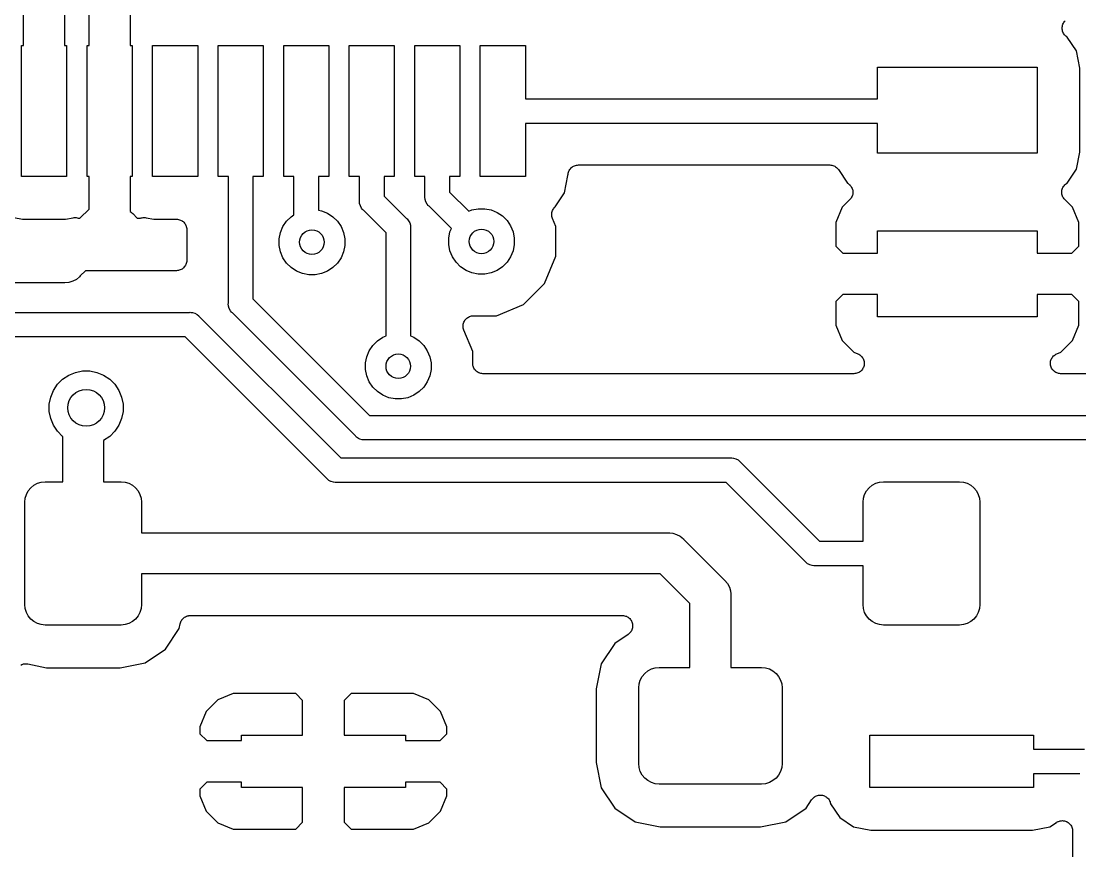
# Model space of a CAD drawing. Extents: x 103.3 to 173.2, y -93.7 to -52.1.
# Drawn here: x 134.59 to 147.51, y -82.37 to -72.24 of the extents above; entities that cross this region are included whole.
import ezdxf

# ---------------------------------------------------------------- set-up
doc = ezdxf.new("R2010")
doc.units = 0
doc.header["$MEASUREMENT"] = 0
doc.layers.add('BLACK', color=7, linetype='CONTINUOUS')

msp = doc.modelspace()

# ---------------------------------------------------------------- linework, layer by layer
at = {"layer": 'BLACK', "linetype": 'CONTINUOUS'}
for p, q in [((134.618, -72.538), (134.618, -71.1383)), ((135.118, -71.2296), (135.118, -72.538)), ((135.418, -72.538), (135.418, -72.0503)), ((135.918, -72.1416), (135.918, -72.538)), ((147.326, -72.2453), (147.333, -72.2361)), ((147.296, -72.3248), (147.297, -72.3129)), ((147.296, -72.3251), (147.296, -72.3248)), ((147.296, -72.3254), (147.296, -72.3251)), ((147.297, -72.3376), (147.296, -72.3254)), ((147.297, -72.3129), (147.299, -72.3008)), ((147.298, -72.3495), (147.297, -72.3376)), ((147.298, -72.3498), (147.298, -72.3495)), ((147.298, -72.3501), (147.298, -72.3498)), ((147.302, -72.3617), (147.298, -72.3501)), ((147.299, -72.3001), (147.302, -72.2887)), ((147.299, -72.3005), (147.299, -72.3001)), ((147.299, -72.3008), (147.299, -72.3005)), ((147.302, -72.2887), (147.306, -72.2771)), ((147.305, -72.3733), (147.302, -72.3617)), ((147.306, -72.2765), (147.312, -72.2658)), ((147.306, -72.2768), (147.306, -72.2765)), ((147.306, -72.2771), (147.306, -72.2768)), ((147.312, -72.2658), (147.318, -72.2553)), ((147.318, -72.2547), (147.326, -72.2453)), ((147.318, -72.255), (147.318, -72.2547)), ((147.318, -72.2553), (147.318, -72.255)), ((147.305, -72.3736), (147.305, -72.3733)), ((147.305, -72.3739), (147.305, -72.3736)), ((147.311, -72.3846), (147.305, -72.3739)), ((147.317, -72.3953), (147.311, -72.3846)), ((147.317, -72.3955), (147.317, -72.3953)), ((147.317, -72.3958), (147.317, -72.3955)), ((147.325, -72.4052), (147.317, -72.3958)), ((147.332, -72.4146), (147.325, -72.4052)), ((147.332, -72.4148), (147.332, -72.4146)), ((147.333, -72.4151), (147.332, -72.4148)), ((147.342, -72.4228), (147.333, -72.4151)), ((147.351, -72.4306), (147.342, -72.4228)), ((147.352, -72.431), (147.351, -72.4306)), ((147.353, -72.4316), (147.352, -72.431)), ((147.352, -72.431), (147.352, -72.431)), ((147.352, -72.431), (147.352, -72.431)), ((147.357, -72.4348), (147.353, -72.4316)), ((147.47, -72.6028), (147.357, -72.4348)), ((134.593, -74.138), (134.593, -72.538)), ((134.593, -72.538), (134.618, -72.538)), ((135.118, -72.538), (135.143, -72.538)), ((135.143, -72.538), (135.143, -74.138)), ((135.393, -74.138), (135.393, -72.538)), ((135.393, -72.538), (135.418, -72.538)), ((135.918, -72.538), (135.943, -72.538)), ((135.943, -72.538), (135.943, -74.138)), ((136.193, -74.138), (136.193, -72.538)), ((136.193, -72.538), (136.743, -72.538)), ((136.743, -72.538), (136.743, -74.138)), ((136.993, -74.138), (136.993, -72.538)), ((136.993, -72.538), (137.543, -72.538)), ((137.543, -72.538), (137.543, -74.138)), ((137.793, -74.138), (137.793, -72.538)), ((137.793, -72.538), (138.343, -72.538)), ((138.343, -72.538), (138.343, -74.138)), ((138.593, -74.138), (138.593, -72.538)), ((138.593, -72.538), (139.143, -72.538)), ((139.143, -72.538), (139.143, -74.138)), ((139.393, -74.138), (139.393, -72.538)), ((139.393, -72.538), (139.943, -72.538)), ((139.943, -72.538), (139.943, -74.138)), ((140.193, -74.138), (140.193, -72.538)), ((140.193, -72.538), (140.743, -72.538)), ((140.743, -72.538), (140.743, -73.188)), ((147.511, -72.8135), (147.47, -72.6028)), ((145.041, -73.188), (145.041, -72.801)), ((145.041, -72.801), (146.991, -72.801)), ((146.991, -72.801), (146.991, -73.851)), ((147.511, -73.8385), (147.511, -72.8135)), ((140.743, -73.188), (145.041, -73.188)), ((145.041, -73.488), (140.743, -73.488)), ((140.743, -73.488), (140.743, -74.138)), ((145.041, -73.851), (145.041, -73.488)), ((146.991, -73.851), (145.041, -73.851)), ((147.47, -74.0492), (147.511, -73.8385)), ((141.286, -74.0512), (141.293, -74.0421)), ((141.293, -74.0421), (141.301, -74.0329)), ((141.301, -74.0326), (141.302, -74.0323)), ((141.301, -74.0329), (141.301, -74.0326)), ((141.302, -74.0323), (141.311, -74.0248)), ((141.311, -74.0248), (141.32, -74.0172)), ((141.32, -74.0172), (141.321, -74.017)), ((141.321, -74.0167), (141.331, -74.0112)), ((141.321, -74.017), (141.321, -74.0167)), ((141.331, -74.0112), (141.342, -74.0056)), ((141.342, -74.0055), (141.343, -74.0052)), ((141.342, -74.0056), (141.342, -74.0055)), ((141.343, -74.0052), (141.354, -74.0019)), ((141.354, -74.0019), (141.366, -73.9984)), ((141.366, -73.9984), (141.367, -73.9982)), ((141.366, -73.9984), (141.366, -73.9984)), ((141.367, -73.9982), (141.379, -73.9972)), ((141.379, -73.9972), (141.39, -73.996)), ((141.39, -73.996), (144.459, -73.996)), ((144.459, -73.996), (144.46, -73.996)), ((144.46, -73.996), (144.46, -73.996)), ((144.46, -73.996), (144.46, -73.996)), ((144.46, -73.996), (144.461, -73.996)), ((144.461, -73.996), (144.473, -73.9973)), ((144.473, -73.9973), (144.484, -73.9985)), ((144.484, -73.9985), (144.485, -73.9987)), ((144.485, -73.9987), (144.485, -73.9988)), ((144.485, -73.9988), (144.497, -74.0023)), ((144.497, -74.0023), (144.508, -74.0058)), ((144.508, -74.0058), (144.508, -74.0061)), ((144.508, -74.0061), (144.509, -74.0063)), ((144.509, -74.0063), (144.519, -74.0119)), ((144.519, -74.0119), (144.53, -74.0175)), ((144.53, -74.0175), (144.53, -74.0179)), ((144.53, -74.0179), (144.531, -74.0182)), ((144.531, -74.0182), (144.54, -74.0258)), ((144.54, -74.0258), (144.549, -74.0333)), ((144.549, -74.0333), (144.549, -74.0337)), ((144.549, -74.0337), (144.55, -74.0341)), ((144.55, -74.0341), (144.557, -74.0433)), ((144.557, -74.0433), (144.565, -74.0524)), ((135.143, -74.138), (134.593, -74.138)), ((135.418, -74.138), (135.393, -74.138)), ((135.418, -74.5344), (135.418, -74.138)), ((135.943, -74.138), (135.918, -74.138)), ((135.918, -74.138), (135.918, -74.5652)), ((136.743, -74.138), (136.193, -74.138)), ((137.118, -74.138), (136.993, -74.138)), ((137.118, -75.6846), (137.118, -74.138)), ((137.543, -74.138), (137.418, -74.138)), ((137.418, -74.138), (137.418, -75.6299)), ((137.918, -74.138), (137.793, -74.138)), ((137.918, -74.605), (137.918, -74.138)), ((138.343, -74.138), (138.218, -74.138)), ((138.218, -74.138), (138.218, -74.547)), ((138.718, -74.138), (138.593, -74.138)), ((138.718, -74.4306), (138.718, -74.138)), ((139.143, -74.138), (139.018, -74.138)), ((139.018, -74.138), (139.018, -74.3759)), ((139.518, -74.138), (139.393, -74.138)), ((139.518, -74.3826), (139.518, -74.138)), ((139.943, -74.138), (139.818, -74.138)), ((139.818, -74.138), (139.818, -74.3279)), ((140.743, -74.138), (140.193, -74.138)), ((141.222, -74.3362), (141.263, -74.1255)), ((141.263, -74.1212), (141.265, -74.1093)), ((141.263, -74.1221), (141.263, -74.1212)), ((141.263, -74.123), (141.263, -74.1221)), ((141.263, -74.1221), (141.263, -74.1221)), ((141.263, -74.1221), (141.263, -74.1221)), ((141.263, -74.1255), (141.263, -74.123)), ((141.265, -74.1093), (141.266, -74.0975)), ((141.266, -74.0966), (141.27, -74.0852)), ((141.266, -74.097), (141.266, -74.0966)), ((141.266, -74.0975), (141.266, -74.097)), ((141.27, -74.0852), (141.273, -74.0738)), ((141.273, -74.0738), (141.274, -74.0734)), ((141.274, -74.073), (141.279, -74.0625)), ((141.274, -74.0734), (141.274, -74.073)), ((141.279, -74.0625), (141.285, -74.052)), ((141.285, -74.0516), (141.286, -74.0512)), ((141.285, -74.052), (141.285, -74.0516)), ((144.565, -74.0524), (144.675, -74.2172)), ((147.357, -74.2172), (147.47, -74.0492)), ((144.675, -74.2172), (144.685, -74.224)), ((144.685, -74.224), (144.686, -74.2246)), ((144.686, -74.2246), (144.686, -74.2246)), ((144.686, -74.2246), (144.686, -74.2246)), ((144.686, -74.2246), (144.686, -74.225)), ((144.686, -74.225), (144.696, -74.2328)), ((144.696, -74.2328), (144.705, -74.2405)), ((144.705, -74.2405), (144.705, -74.2408)), ((144.705, -74.2408), (144.705, -74.241)), ((144.705, -74.241), (144.713, -74.2503)), ((144.713, -74.2503), (144.72, -74.2597)), ((144.72, -74.2597), (144.721, -74.2601)), ((144.721, -74.2601), (144.721, -74.2604)), ((144.721, -74.2604), (144.726, -74.271)), ((144.726, -74.271), (144.732, -74.2816)), ((144.732, -74.2816), (144.732, -74.282)), ((144.732, -74.282), (144.732, -74.2824)), ((144.732, -74.2824), (144.736, -74.2938)), ((144.736, -74.2938), (144.739, -74.3054)), ((144.739, -74.3054), (144.739, -74.3058)), ((144.739, -74.3058), (144.739, -74.3062)), ((144.739, -74.3062), (144.74, -74.318)), ((147.292, -74.3164), (147.293, -74.3044)), ((147.293, -74.3037), (147.297, -74.2923)), ((147.293, -74.304), (147.293, -74.3037)), ((147.293, -74.3044), (147.293, -74.304)), ((147.297, -74.2923), (147.3, -74.2807)), ((147.3, -74.2807), (147.301, -74.2804)), ((147.301, -74.28), (147.306, -74.2695)), ((147.301, -74.2804), (147.301, -74.28)), ((147.306, -74.2695), (147.312, -74.2589)), ((147.312, -74.2586), (147.313, -74.2582)), ((147.312, -74.2589), (147.312, -74.2586)), ((147.313, -74.2582), (147.32, -74.249)), ((147.32, -74.249), (147.328, -74.2397)), ((147.328, -74.2392), (147.338, -74.2316)), ((147.328, -74.2395), (147.328, -74.2392)), ((147.328, -74.2397), (147.328, -74.2395)), ((147.338, -74.2316), (147.347, -74.224)), ((147.347, -74.224), (147.357, -74.2172)), ((138.717, -74.438), (138.718, -74.4306)), ((139.018, -74.3759), (139.293, -74.6507)), ((139.517, -74.39), (139.518, -74.3826)), ((139.52, -74.4194), (139.517, -74.39)), ((139.529, -74.4477), (139.52, -74.4194)), ((139.818, -74.3279), (140.052, -74.5617)), ((141.107, -74.5082), (141.222, -74.3362)), ((144.704, -74.4194), (144.61, -74.5132)), ((144.712, -74.4102), (144.704, -74.4194)), ((144.719, -74.4009), (144.712, -74.4102)), ((144.72, -74.4006), (144.719, -74.4009)), ((144.726, -74.3896), (144.72, -74.4003)), ((144.72, -74.4003), (144.72, -74.4006)), ((144.731, -74.3791), (144.726, -74.3896)), ((144.732, -74.3784), (144.731, -74.3788)), ((144.731, -74.3788), (144.731, -74.3791)), ((144.735, -74.3667), (144.732, -74.3784)), ((144.739, -74.3555), (144.735, -74.3667)), ((144.74, -74.3426), (144.739, -74.3547)), ((144.739, -74.3547), (144.739, -74.3551)), ((144.739, -74.3551), (144.739, -74.3555)), ((144.74, -74.318), (144.741, -74.3301)), ((144.741, -74.3308), (144.74, -74.3426)), ((144.741, -74.3301), (144.741, -74.3305)), ((144.741, -74.3305), (144.741, -74.3308)), ((147.291, -74.3283), (147.292, -74.3164)), ((147.291, -74.3287), (147.291, -74.3283)), ((147.291, -74.3291), (147.291, -74.3287)), ((147.292, -74.3411), (147.291, -74.3291)), ((147.293, -74.353), (147.292, -74.3411)), ((147.293, -74.3534), (147.293, -74.353)), ((147.293, -74.3538), (147.293, -74.3534)), ((147.296, -74.3653), (147.293, -74.3538)), ((147.3, -74.3768), (147.296, -74.3653)), ((147.3, -74.3771), (147.3, -74.3768)), ((147.3, -74.3775), (147.3, -74.3771)), ((147.306, -74.3882), (147.3, -74.3775)), ((147.311, -74.3988), (147.306, -74.3882)), ((147.311, -74.3991), (147.311, -74.3988)), ((147.312, -74.3994), (147.311, -74.3991)), ((147.319, -74.4087), (147.312, -74.3994)), ((147.327, -74.4182), (147.319, -74.4087)), ((147.327, -74.4187), (147.327, -74.4182)), ((147.328, -74.4194), (147.327, -74.4187)), ((147.327, -74.4187), (147.327, -74.4187)), ((147.327, -74.4187), (147.327, -74.4187)), ((147.422, -74.5132), (147.328, -74.4194)), ((135.306, -74.646), (135.418, -74.5344)), ((135.918, -74.5652), (135.93, -74.5735)), ((138.218, -74.547), (138.255, -74.5543)), ((138.255, -74.5543), (138.328, -74.5845)), ((138.72, -74.4674), (138.717, -74.438)), ((138.729, -74.4957), (138.72, -74.4674)), ((138.743, -74.5217), (138.729, -74.4957)), ((138.757, -74.5389), (138.743, -74.5217)), ((138.761, -74.5446), (138.757, -74.5389)), ((138.757, -74.5389), (138.757, -74.5389)), ((138.767, -74.5493), (138.761, -74.5446)), ((139.042, -74.8241), (138.767, -74.5493)), ((139.543, -74.4737), (139.529, -74.4477)), ((139.557, -74.4909), (139.543, -74.4737)), ((139.561, -74.4966), (139.557, -74.4909)), ((139.557, -74.4909), (139.557, -74.4909)), ((139.567, -74.5013), (139.561, -74.4966)), ((139.84, -74.7739), (139.567, -74.5013)), ((140.052, -74.5617), (140.091, -74.5454)), ((140.091, -74.5454), (140.169, -74.53)), ((140.169, -74.53), (140.247, -74.53)), ((140.247, -74.53), (140.325, -74.5454)), ((140.325, -74.5454), (140.397, -74.5755)), ((141.068, -74.5754), (141.072, -74.5641)), ((141.072, -74.5641), (141.075, -74.5526)), ((141.075, -74.5517), (141.081, -74.5413)), ((141.075, -74.5522), (141.075, -74.5517)), ((141.075, -74.5526), (141.075, -74.5522)), ((141.081, -74.5413), (141.087, -74.5308)), ((141.087, -74.53), (141.095, -74.5209)), ((141.087, -74.5304), (141.087, -74.53)), ((141.087, -74.5308), (141.087, -74.5304)), ((141.095, -74.5209), (141.102, -74.5117)), ((141.102, -74.5117), (141.103, -74.5113)), ((141.103, -74.511), (141.107, -74.5082)), ((141.103, -74.5113), (141.103, -74.511)), ((144.61, -74.5132), (144.533, -74.7)), ((147.499, -74.7), (147.422, -74.5132)), ((134.395, -74.6165), (134.606, -74.6584)), ((134.606, -74.6584), (135.13, -74.6584)), ((135.13, -74.6584), (135.222, -74.6402)), ((135.222, -74.6402), (135.224, -74.6399)), ((135.222, -74.6402), (135.222, -74.6402)), ((135.222, -74.6402), (135.222, -74.6402)), ((135.222, -74.6402), (135.222, -74.6402)), ((135.224, -74.6399), (135.235, -74.6389)), ((135.235, -74.6389), (135.247, -74.6378)), ((135.247, -74.6378), (135.248, -74.6379)), ((135.248, -74.6379), (135.249, -74.6378)), ((135.249, -74.6378), (135.26, -74.6391)), ((135.26, -74.6391), (135.272, -74.6402)), ((135.272, -74.6402), (135.272, -74.6405)), ((135.272, -74.6405), (135.273, -74.6405)), ((135.273, -74.6405), (135.284, -74.644)), ((135.284, -74.644), (135.291, -74.646)), ((135.291, -74.646), (135.306, -74.646)), ((135.93, -74.5735), (135.931, -74.5736)), ((135.931, -74.5736), (135.931, -74.5736)), ((135.931, -74.5736), (135.931, -74.5736)), ((135.931, -74.5736), (135.932, -74.5745)), ((135.932, -74.5745), (135.941, -74.582)), ((135.941, -74.582), (135.95, -74.5893)), ((135.95, -74.5893), (136.006, -74.646)), ((136.006, -74.646), (136.045, -74.646)), ((136.045, -74.646), (136.053, -74.6435)), ((136.053, -74.6435), (136.065, -74.6402)), ((136.065, -74.6401), (136.066, -74.6399)), ((136.065, -74.6402), (136.065, -74.6401)), ((136.066, -74.6399), (136.078, -74.6389)), ((136.078, -74.6389), (136.089, -74.6378)), ((136.089, -74.6378), (136.09, -74.6379)), ((136.09, -74.6379), (136.091, -74.6378)), ((136.091, -74.6378), (136.102, -74.6391)), ((136.102, -74.6391), (136.114, -74.6402)), ((136.114, -74.6402), (136.206, -74.6584)), ((136.206, -74.6584), (136.483, -74.6584)), ((136.483, -74.6584), (136.484, -74.6584)), ((136.484, -74.6584), (136.484, -74.6584)), ((136.484, -74.6584), (136.484, -74.6584)), ((136.484, -74.6584), (136.485, -74.6585)), ((136.485, -74.6585), (136.497, -74.6598)), ((136.497, -74.6598), (136.509, -74.661)), ((136.509, -74.661), (136.509, -74.6612)), ((136.509, -74.6612), (136.509, -74.6612)), ((136.509, -74.6612), (136.521, -74.6648)), ((136.521, -74.6648), (136.532, -74.6684)), ((136.532, -74.6684), (136.533, -74.6686)), ((136.533, -74.6686), (136.533, -74.6687)), ((136.533, -74.6687), (136.543, -74.6744)), ((136.543, -74.6744), (136.554, -74.6802)), ((136.554, -74.6802), (136.554, -74.6804)), ((136.554, -74.6804), (136.555, -74.6807)), ((136.555, -74.6807), (136.564, -74.6883)), ((136.564, -74.6883), (136.573, -74.696)), ((137.784, -74.7495), (137.828, -74.684)), ((137.828, -74.684), (137.883, -74.6283)), ((137.883, -74.6283), (137.918, -74.605)), ((138.328, -74.5845), (138.393, -74.6283)), ((138.393, -74.6283), (138.449, -74.684)), ((138.449, -74.684), (138.493, -74.7495)), ((139.293, -74.6507), (139.299, -74.6554)), ((139.299, -74.6554), (139.308, -74.6665)), ((139.308, -74.6665), (139.317, -74.6783)), ((139.317, -74.6783), (139.323, -74.6897)), ((139.323, -74.6897), (139.331, -74.7043)), ((140.397, -74.5755), (140.463, -74.6193)), ((140.463, -74.6193), (140.519, -74.675)), ((140.519, -74.675), (140.562, -74.7405)), ((141.065, -74.6), (141.067, -74.5882)), ((141.065, -74.6005), (141.065, -74.6)), ((141.065, -74.601), (141.065, -74.6005)), ((141.066, -74.6128), (141.065, -74.601)), ((141.067, -74.6247), (141.066, -74.6128)), ((141.067, -74.5882), (141.068, -74.5763)), ((141.067, -74.6252), (141.067, -74.6247)), ((141.068, -74.6257), (141.067, -74.6252)), ((141.068, -74.5759), (141.068, -74.5754)), ((141.068, -74.5763), (141.068, -74.5759)), ((141.071, -74.637), (141.068, -74.6257)), ((141.074, -74.6485), (141.071, -74.637)), ((141.075, -74.6494), (141.074, -74.6485)), ((141.075, -74.6495), (141.075, -74.6494)), ((141.075, -74.6494), (141.075, -74.6494)), ((141.075, -74.6501), (141.075, -74.6495)), ((141.116, -74.7494), (141.075, -74.6501)), ((136.573, -74.696), (136.573, -74.6963)), ((136.573, -74.6963), (136.574, -74.6966)), ((136.574, -74.6966), (136.581, -74.7059)), ((136.581, -74.7059), (136.589, -74.7152)), ((136.589, -74.7152), (136.589, -74.7156)), ((136.589, -74.7156), (136.589, -74.7159)), ((136.589, -74.7159), (136.595, -74.7264)), ((136.595, -74.7264), (136.6, -74.737)), ((136.6, -74.737), (136.601, -74.7375)), ((136.601, -74.7375), (136.601, -74.7379)), ((136.601, -74.7379), (136.604, -74.7493)), ((136.604, -74.7493), (136.608, -74.7608)), ((136.608, -74.7608), (136.608, -74.7612)), ((136.608, -74.7612), (136.608, -74.7616)), ((136.608, -74.7616), (136.609, -74.7735)), ((136.609, -74.7735), (136.61, -74.7854)), ((136.61, -74.7854), (136.61, -75.161)), ((137.738, -74.8996), (137.754, -74.8223)), ((137.754, -74.8223), (137.784, -74.7495)), ((138.493, -74.7495), (138.523, -74.8223)), ((138.523, -74.8223), (138.538, -74.8996)), ((139.042, -75.1766), (139.042, -74.8241)), ((139.331, -74.7043), (139.34, -74.7326)), ((139.34, -74.7326), (139.342, -74.7528)), ((139.342, -74.7528), (139.343, -74.762)), ((139.343, -74.762), (139.342, -74.7694)), ((139.342, -74.7694), (139.342, -76.0832)), ((139.808, -74.8906), (139.823, -74.8133)), ((139.823, -74.8133), (139.84, -74.7739)), ((140.562, -74.7405), (140.593, -74.8133)), ((140.593, -74.8133), (140.608, -74.8906)), ((141.116, -75.1106), (141.116, -74.7494)), ((144.533, -74.7), (144.533, -74.9876)), ((145.041, -75.072), (145.041, -74.801)), ((145.041, -74.801), (146.991, -74.801)), ((146.991, -74.801), (146.991, -75.072)), ((147.499, -74.9876), (147.499, -74.7)), ((137.738, -74.9784), (137.738, -74.8996)), ((138.538, -74.8996), (138.538, -74.9784)), ((139.808, -74.9694), (139.808, -74.8906)), ((140.608, -74.8906), (140.608, -74.9694)), ((137.754, -75.0556), (137.738, -74.9784)), ((137.784, -75.1284), (137.754, -75.0556)), ((138.523, -75.0556), (138.493, -75.1284)), ((138.538, -74.9784), (138.523, -75.0556)), ((139.823, -75.0467), (139.808, -74.9694)), ((139.854, -75.1195), (139.823, -75.0467)), ((140.593, -75.0467), (140.562, -75.1195)), ((140.608, -74.9694), (140.593, -75.0467)), ((144.533, -74.9876), (144.617, -75.072)), ((144.617, -75.072), (145.041, -75.072)), ((146.991, -75.072), (147.415, -75.072)), ((147.415, -75.072), (147.499, -74.9876)), ((136.6, -75.211), (136.594, -75.2215)), ((136.604, -75.1988), (136.6, -75.2102)), ((136.6, -75.2102), (136.6, -75.2106)), ((136.6, -75.2106), (136.6, -75.211)), ((136.607, -75.1874), (136.604, -75.1988)), ((136.609, -75.1747), (136.607, -75.1865)), ((136.607, -75.1865), (136.607, -75.187)), ((136.607, -75.187), (136.607, -75.1874)), ((136.61, -75.1628), (136.609, -75.1747)), ((136.61, -75.161), (136.61, -75.1619)), ((136.61, -75.1619), (136.61, -75.1619)), ((136.61, -75.1619), (136.61, -75.1619)), ((136.61, -75.1619), (136.61, -75.1628)), ((137.828, -75.1939), (137.784, -75.1284)), ((137.883, -75.2497), (137.828, -75.1939)), ((138.449, -75.1939), (138.393, -75.2497)), ((138.493, -75.1284), (138.449, -75.1939)), ((139.042, -76.0832), (139.042, -75.1766)), ((139.042, -75.1766), (139.042, -75.1766)), ((139.897, -75.185), (139.854, -75.1195)), ((139.953, -75.2407), (139.897, -75.185)), ((140.519, -75.185), (140.463, -75.2407)), ((140.562, -75.1195), (140.519, -75.185)), ((140.978, -75.4443), (141.116, -75.1106)), ((135.372, -75.288), (135.307, -75.3521)), ((136.483, -75.288), (135.372, -75.288)), ((136.495, -75.2868), (136.483, -75.288)), ((136.507, -75.2857), (136.495, -75.2868)), ((136.508, -75.2856), (136.507, -75.2856)), ((136.507, -75.2856), (136.507, -75.2857)), ((136.519, -75.2821), (136.508, -75.2856)), ((136.531, -75.2788), (136.519, -75.2821)), ((136.542, -75.2728), (136.531, -75.2784)), ((136.531, -75.2784), (136.531, -75.2785)), ((136.531, -75.2785), (136.531, -75.2788)), ((136.553, -75.2673), (136.542, -75.2728)), ((136.563, -75.2592), (136.553, -75.2668)), ((136.553, -75.2668), (136.553, -75.267)), ((136.553, -75.267), (136.553, -75.2673)), ((136.572, -75.2517), (136.563, -75.2592)), ((136.58, -75.2419), (136.572, -75.2511)), ((136.572, -75.2511), (136.572, -75.2514)), ((136.572, -75.2514), (136.572, -75.2517)), ((136.588, -75.2328), (136.58, -75.2419)), ((136.594, -75.2215), (136.588, -75.232)), ((136.588, -75.232), (136.588, -75.2324)), ((136.588, -75.2324), (136.588, -75.2328)), ((137.949, -75.2934), (137.883, -75.2497)), ((138.022, -75.3236), (137.949, -75.2934)), ((138.099, -75.339), (138.022, -75.3236)), ((138.178, -75.339), (138.099, -75.339)), ((138.255, -75.3236), (138.178, -75.339)), ((138.328, -75.2934), (138.255, -75.3236)), ((138.393, -75.2497), (138.328, -75.2934)), ((140.019, -75.2845), (139.953, -75.2407)), ((140.091, -75.3146), (140.019, -75.2845)), ((140.169, -75.33), (140.091, -75.3146)), ((140.247, -75.33), (140.169, -75.33)), ((140.325, -75.3146), (140.247, -75.33)), ((140.397, -75.2845), (140.325, -75.3146)), ((140.463, -75.2407), (140.397, -75.2845)), ((135.11, -75.434), (133.87, -75.434)), ((135.122, -75.4352), (135.11, -75.434)), ((135.171, -75.4304), (135.122, -75.4352)), ((135.181, -75.4275), (135.171, -75.4304)), ((135.218, -75.4161), (135.181, -75.4275)), ((135.262, -75.3929), (135.218, -75.4161)), ((135.3, -75.3616), (135.262, -75.3929)), ((135.307, -75.3521), (135.3, -75.3616)), ((140.722, -75.6998), (140.978, -75.4443)), ((144.617, -75.58), (144.533, -75.6644)), ((145.041, -75.58), (144.617, -75.58)), ((145.041, -75.851), (145.041, -75.58)), ((147.415, -75.58), (146.991, -75.58)), ((146.991, -75.58), (146.991, -75.851)), ((147.499, -75.6644), (147.415, -75.58)), ((137.117, -75.692), (137.118, -75.6846)), ((137.12, -75.7214), (137.117, -75.692)), ((137.129, -75.7497), (137.12, -75.7214)), ((137.418, -75.6299), (138.842, -77.054)), ((140.389, -75.838), (140.722, -75.6998)), ((144.533, -75.6644), (144.533, -75.952)), ((147.499, -75.952), (147.499, -75.6644)), ((132.65, -75.796), (136.645, -75.796)), ((136.645, -75.796), (136.652, -75.7953)), ((136.652, -75.7953), (136.659, -75.796)), ((136.659, -75.796), (136.659, -75.796)), ((136.659, -75.796), (136.681, -75.7982)), ((136.681, -75.7982), (136.71, -75.8067)), ((136.71, -75.8067), (136.736, -75.8207)), ((136.736, -75.8207), (136.759, -75.8394)), ((136.759, -75.8394), (136.763, -75.8451)), ((136.763, -75.8451), (138.492, -77.574)), ((137.143, -75.7757), (137.129, -75.7497)), ((137.157, -75.7929), (137.143, -75.7757)), ((137.161, -75.7986), (137.157, -75.7929)), ((137.157, -75.7929), (137.157, -75.7929)), ((137.167, -75.8033), (137.161, -75.7986)), ((138.669, -77.3049), (137.167, -75.8033)), ((140.04, -75.8589), (140.051, -75.8533)), ((140.051, -75.8533), (140.061, -75.8476)), ((140.061, -75.8476), (140.062, -75.8475)), ((140.062, -75.8473), (140.074, -75.8439)), ((140.062, -75.8475), (140.062, -75.8473)), ((140.074, -75.8439), (140.085, -75.8404)), ((140.085, -75.8404), (140.086, -75.8403)), ((140.085, -75.8404), (140.085, -75.8404)), ((140.086, -75.8403), (140.098, -75.8392)), ((140.098, -75.8392), (140.11, -75.838)), ((140.11, -75.838), (140.389, -75.838)), ((146.991, -75.851), (145.041, -75.851)), ((139.983, -75.9634), (139.984, -75.9516)), ((139.983, -75.9638), (139.983, -75.9634)), ((139.983, -75.9641), (139.983, -75.9638)), ((139.984, -75.9761), (139.983, -75.9641)), ((139.984, -75.9516), (139.985, -75.9395)), ((139.985, -75.9881), (139.984, -75.9761)), ((139.985, -75.9388), (139.989, -75.9274)), ((139.985, -75.9391), (139.985, -75.9388)), ((139.985, -75.9395), (139.985, -75.9391)), ((139.989, -75.9274), (139.993, -75.9158)), ((139.993, -75.9152), (139.999, -75.9046)), ((139.993, -75.9155), (139.993, -75.9152)), ((139.993, -75.9158), (139.993, -75.9155)), ((139.999, -75.9046), (140.004, -75.894)), ((140.004, -75.894), (140.005, -75.8937)), ((140.005, -75.8934), (140.013, -75.8841)), ((140.005, -75.8937), (140.005, -75.8934)), ((140.013, -75.8841), (140.02, -75.8749)), ((140.02, -75.8747), (140.021, -75.8744)), ((140.02, -75.8749), (140.02, -75.8747)), ((140.021, -75.8744), (140.03, -75.8669)), ((140.03, -75.8669), (140.039, -75.8592)), ((140.039, -75.8592), (140.04, -75.8591)), ((140.04, -75.8591), (140.04, -75.8589)), ((144.533, -75.952), (144.61, -76.1388)), ((147.422, -76.1388), (147.499, -75.952)), ((136.59, -76.096), (132.595, -76.096)), ((138.319, -77.8249), (136.59, -76.096)), ((138.937, -76.1433), (139.003, -76.0995)), ((139.003, -76.0995), (139.042, -76.0832)), ((139.342, -76.0832), (139.381, -76.0995)), ((139.381, -76.0995), (139.447, -76.1433)), ((139.985, -75.9885), (139.985, -75.9881)), ((139.985, -75.9888), (139.985, -75.9885)), ((139.988, -76.0002), (139.985, -75.9888)), ((139.992, -76.012), (139.988, -76.0002)), ((139.992, -76.0126), (139.992, -76.012)), ((139.992, -76.0136), (139.992, -76.0126)), ((139.992, -76.0126), (139.992, -76.0126)), ((139.992, -76.0126), (139.992, -76.0126)), ((140.1, -76.2734), (139.992, -76.0136)), ((138.838, -76.2645), (138.881, -76.199)), ((138.881, -76.199), (138.937, -76.1433)), ((139.447, -76.1433), (139.503, -76.199)), ((139.503, -76.199), (139.546, -76.2645)), ((144.61, -76.1388), (144.753, -76.2817)), ((147.279, -76.2817), (147.422, -76.1388)), ((138.792, -76.4146), (138.807, -76.3373)), ((138.807, -76.3373), (138.838, -76.2645)), ((139.546, -76.2645), (139.577, -76.3373)), ((139.577, -76.3373), (139.592, -76.4146)), ((140.1, -76.419), (140.1, -76.2734)), ((144.753, -76.2817), (144.802, -76.3017)), ((144.802, -76.3017), (144.803, -76.3023)), ((144.803, -76.3023), (144.803, -76.3023)), ((144.803, -76.3023), (144.803, -76.3023)), ((144.803, -76.3023), (144.803, -76.3024)), ((144.803, -76.3024), (144.814, -76.3084)), ((144.814, -76.3084), (144.825, -76.3142)), ((144.825, -76.3142), (144.825, -76.3143)), ((144.825, -76.3143), (144.825, -76.3143)), ((144.825, -76.3143), (144.834, -76.3224)), ((144.834, -76.3224), (144.844, -76.3301)), ((144.844, -76.3301), (144.844, -76.3302)), ((144.844, -76.3302), (144.844, -76.3303)), ((144.844, -76.3303), (144.851, -76.3398)), ((144.851, -76.3398), (144.859, -76.3495)), ((144.859, -76.3495), (144.859, -76.3496)), ((144.859, -76.3496), (144.859, -76.3496)), ((144.859, -76.3496), (144.865, -76.3608)), ((144.865, -76.3608), (144.871, -76.3714)), ((144.871, -76.3714), (144.871, -76.3715)), ((144.871, -76.3715), (144.871, -76.3716)), ((144.871, -76.3716), (144.874, -76.3837)), ((147.158, -76.3819), (147.162, -76.37)), ((147.162, -76.3698), (147.168, -76.359)), ((147.162, -76.3699), (147.162, -76.3698)), ((147.162, -76.37), (147.162, -76.3699)), ((147.168, -76.359), (147.174, -76.3482)), ((147.174, -76.348), (147.182, -76.3384)), ((147.174, -76.3481), (147.174, -76.348)), ((147.174, -76.3482), (147.174, -76.3481)), ((147.182, -76.3384), (147.189, -76.329)), ((147.189, -76.329), (147.19, -76.3289)), ((147.189, -76.329), (147.189, -76.329)), ((147.19, -76.3289), (147.199, -76.3212)), ((147.199, -76.3212), (147.209, -76.3133)), ((147.209, -76.3132), (147.219, -76.3075)), ((147.209, -76.3133), (147.209, -76.3132)), ((147.209, -76.3133), (147.209, -76.3133)), ((147.219, -76.3075), (147.23, -76.3017)), ((147.23, -76.3017), (147.279, -76.2817)), ((138.792, -76.4934), (138.792, -76.4146)), ((138.807, -76.5707), (138.792, -76.4934)), ((139.592, -76.4934), (139.577, -76.5707)), ((139.592, -76.4146), (139.592, -76.4934)), ((140.101, -76.4309), (140.1, -76.419)), ((140.102, -76.4428), (140.101, -76.4309)), ((140.102, -76.4432), (140.102, -76.4428)), ((140.102, -76.4437), (140.102, -76.4432)), ((140.106, -76.4551), (140.102, -76.4437)), ((140.109, -76.4666), (140.106, -76.4551)), ((140.109, -76.467), (140.109, -76.4666)), ((140.11, -76.4674), (140.109, -76.467)), ((140.115, -76.4779), (140.11, -76.4674)), ((140.121, -76.4885), (140.115, -76.4779)), ((140.121, -76.4889), (140.121, -76.4885)), ((140.121, -76.4893), (140.121, -76.4889)), ((140.129, -76.4985), (140.121, -76.4893)), ((140.136, -76.5079), (140.129, -76.4985)), ((144.85, -76.5001), (144.842, -76.5091)), ((144.858, -76.4902), (144.85, -76.5001)), ((144.864, -76.4796), (144.858, -76.49)), ((144.858, -76.49), (144.858, -76.4901)), ((144.858, -76.4901), (144.858, -76.4902)), ((144.87, -76.4684), (144.864, -76.4796)), ((144.874, -76.4567), (144.87, -76.4682)), ((144.87, -76.4682), (144.87, -76.4683)), ((144.87, -76.4683), (144.87, -76.4684)), ((144.874, -76.3837), (144.878, -76.3952)), ((144.877, -76.4448), (144.874, -76.4567)), ((144.879, -76.4322), (144.877, -76.4445)), ((144.877, -76.4445), (144.877, -76.4446)), ((144.877, -76.4446), (144.877, -76.4448)), ((144.878, -76.3952), (144.878, -76.3953)), ((144.878, -76.3953), (144.878, -76.3954)), ((144.878, -76.3954), (144.879, -76.4078)), ((144.879, -76.4078), (144.88, -76.4199)), ((144.88, -76.4201), (144.879, -76.4322)), ((144.88, -76.4199), (144.88, -76.42)), ((144.88, -76.42), (144.88, -76.4201)), ((147.152, -76.4181), (147.153, -76.4059)), ((147.152, -76.4182), (147.152, -76.4181)), ((147.152, -76.4183), (147.152, -76.4182)), ((147.153, -76.4306), (147.152, -76.4183)), ((147.153, -76.4059), (147.155, -76.3937)), ((147.154, -76.4428), (147.153, -76.4306)), ((147.154, -76.4429), (147.154, -76.4428)), ((147.154, -76.443), (147.154, -76.4429)), ((147.158, -76.455), (147.154, -76.443)), ((147.155, -76.3935), (147.158, -76.3819)), ((147.155, -76.3936), (147.155, -76.3935)), ((147.155, -76.3937), (147.155, -76.3936)), ((147.161, -76.4666), (147.158, -76.455)), ((147.161, -76.4667), (147.161, -76.4666)), ((147.161, -76.4668), (147.161, -76.4667)), ((147.167, -76.4775), (147.161, -76.4668)), ((147.173, -76.4885), (147.167, -76.4775)), ((147.173, -76.4886), (147.173, -76.4885)), ((147.173, -76.4887), (147.173, -76.4886)), ((147.18, -76.498), (147.173, -76.4887)), ((147.188, -76.5079), (147.18, -76.498)), ((135.032, -76.6751), (135.095, -76.6125)), ((135.095, -76.6125), (135.169, -76.5632)), ((135.169, -76.5632), (135.251, -76.5293)), ((135.251, -76.5293), (135.338, -76.512)), ((135.338, -76.512), (135.426, -76.512)), ((135.426, -76.512), (135.513, -76.5293)), ((135.513, -76.5293), (135.595, -76.5632)), ((135.595, -76.5632), (135.669, -76.6125)), ((135.669, -76.6125), (135.732, -76.6751)), ((138.838, -76.6435), (138.807, -76.5707)), ((139.577, -76.5707), (139.546, -76.6435)), ((140.137, -76.5081), (140.136, -76.5079)), ((140.137, -76.5085), (140.137, -76.5081)), ((140.146, -76.5161), (140.137, -76.5085)), ((140.155, -76.5238), (140.146, -76.5161)), ((140.156, -76.524), (140.155, -76.5238)), ((140.156, -76.5243), (140.156, -76.524)), ((140.167, -76.53), (140.156, -76.5243)), ((140.177, -76.5357), (140.167, -76.53)), ((140.177, -76.5359), (140.177, -76.5357)), ((140.178, -76.5361), (140.177, -76.5359)), ((140.189, -76.5396), (140.178, -76.5361)), ((140.201, -76.5432), (140.189, -76.5396)), ((140.201, -76.5433), (140.201, -76.5432)), ((140.201, -76.5434), (140.201, -76.5433)), ((140.213, -76.5447), (140.201, -76.5434)), ((140.225, -76.546), (140.213, -76.5447)), ((140.226, -76.546), (140.225, -76.546)), ((140.227, -76.546), (140.226, -76.546)), ((140.226, -76.546), (140.226, -76.546)), ((140.226, -76.546), (140.226, -76.546)), ((144.753, -76.546), (140.227, -76.546)), ((144.765, -76.5448), (144.753, -76.546)), ((144.777, -76.5436), (144.765, -76.5448)), ((144.778, -76.5436), (144.777, -76.5436)), ((144.789, -76.5401), (144.778, -76.5436)), ((144.778, -76.5436), (144.778, -76.5436)), ((144.801, -76.5365), (144.789, -76.5401)), ((144.812, -76.5308), (144.801, -76.5364)), ((144.801, -76.5364), (144.801, -76.5364)), ((144.801, -76.5364), (144.801, -76.5365)), ((144.823, -76.5249), (144.812, -76.5308)), ((144.833, -76.5172), (144.823, -76.5248)), ((144.823, -76.5248), (144.823, -76.5248)), ((144.823, -76.5248), (144.823, -76.5249)), ((144.842, -76.5093), (144.833, -76.5172)), ((144.842, -76.5091), (144.842, -76.5092)), ((144.842, -76.5092), (144.842, -76.5093)), ((147.188, -76.508), (147.188, -76.5079)), ((147.188, -76.5079), (147.188, -76.5079)), ((147.198, -76.5158), (147.188, -76.508)), ((147.207, -76.5238), (147.198, -76.5158)), ((147.207, -76.5239), (147.207, -76.5238)), ((147.207, -76.5238), (147.207, -76.5238)), ((147.218, -76.5298), (147.207, -76.5239)), ((147.229, -76.5357), (147.218, -76.5298)), ((147.229, -76.5358), (147.229, -76.5357)), ((147.241, -76.5394), (147.229, -76.5358)), ((147.229, -76.5358), (147.229, -76.5358)), ((147.253, -76.5432), (147.241, -76.5394)), ((147.253, -76.5433), (147.253, -76.5432)), ((147.253, -76.5432), (147.253, -76.5432)), ((147.265, -76.5446), (147.253, -76.5433)), ((147.277, -76.546), (147.265, -76.5446)), ((147.278, -76.546), (147.277, -76.546)), ((147.279, -76.546), (147.278, -76.546)), ((147.278, -76.546), (147.278, -76.546)), ((147.278, -76.546), (147.278, -76.546)), ((156.478, -76.546), (147.279, -76.546)), ((134.949, -76.8307), (134.983, -76.7488)), ((134.983, -76.7488), (135.032, -76.6751)), ((135.732, -76.6751), (135.781, -76.7488)), ((135.781, -76.7488), (135.815, -76.8307)), ((138.881, -76.709), (138.838, -76.6435)), ((138.937, -76.7647), (138.881, -76.709)), ((139.503, -76.709), (139.447, -76.7647)), ((139.546, -76.6435), (139.503, -76.709)), ((134.932, -76.9177), (134.949, -76.8307)), ((135.815, -76.8307), (135.832, -76.9177)), ((139.003, -76.8085), (138.937, -76.7647)), ((139.075, -76.8386), (139.003, -76.8085)), ((139.153, -76.854), (139.075, -76.8386)), ((139.231, -76.854), (139.153, -76.854)), ((139.309, -76.8386), (139.231, -76.854)), ((139.381, -76.8085), (139.309, -76.8386)), ((139.447, -76.7647), (139.381, -76.8085)), ((134.932, -77.0063), (134.932, -76.9177)), ((134.949, -77.0933), (134.932, -77.0063)), ((135.832, -77.0063), (135.815, -77.0933)), ((135.832, -76.9177), (135.832, -77.0063)), ((134.983, -77.1752), (134.949, -77.0933)), ((135.815, -77.0933), (135.781, -77.1752)), ((138.842, -77.054), (156.953, -77.054)), ((135.032, -77.2489), (134.983, -77.1752)), ((135.095, -77.3115), (135.032, -77.2489)), ((135.732, -77.2489), (135.669, -77.3115)), ((135.781, -77.1752), (135.732, -77.2489)), ((135.096, -77.3118), (135.095, -77.3115)), ((135.096, -77.865), (135.096, -77.3118)), ((135.669, -77.3115), (135.595, -77.3606)), ((135.595, -77.3606), (135.595, -77.865)), ((138.673, -77.3106), (138.669, -77.3049)), ((138.683, -77.3186), (138.673, -77.3106)), ((138.696, -77.3293), (138.683, -77.3186)), ((138.707, -77.3349), (138.696, -77.3293)), ((138.722, -77.3433), (138.707, -77.3349)), ((138.751, -77.3518), (138.722, -77.3433)), ((138.773, -77.354), (138.751, -77.3518)), ((138.78, -77.3547), (138.773, -77.354)), ((138.773, -77.354), (138.773, -77.354)), ((138.787, -77.354), (138.78, -77.3547)), ((156.898, -77.354), (138.787, -77.354)), ((138.492, -77.574), (143.249, -77.574)), ((143.249, -77.574), (143.256, -77.5733)), ((143.256, -77.5733), (143.263, -77.574)), ((143.263, -77.574), (143.263, -77.574)), ((143.263, -77.574), (143.285, -77.5762)), ((143.285, -77.5762), (143.314, -77.5847)), ((143.314, -77.5847), (143.34, -77.5987)), ((143.34, -77.5987), (143.363, -77.6174)), ((143.363, -77.6174), (143.367, -77.6231)), ((143.367, -77.6231), (144.334, -78.59)), ((134.706, -77.9382), (134.744, -77.9071)), ((134.744, -77.9071), (134.787, -77.884)), ((134.787, -77.884), (134.834, -77.8698)), ((134.834, -77.8698), (134.883, -77.865)), ((134.883, -77.865), (135.096, -77.865)), ((135.595, -77.865), (135.808, -77.865)), ((135.808, -77.865), (135.857, -77.8698)), ((135.857, -77.8698), (135.904, -77.884)), ((135.904, -77.884), (135.947, -77.9071)), ((135.947, -77.9071), (135.985, -77.9382)), ((138.323, -77.8306), (138.319, -77.8249)), ((138.333, -77.8384), (138.323, -77.8306)), ((138.346, -77.8493), (138.333, -77.8384)), ((138.37, -77.862), (138.346, -77.8493)), ((138.372, -77.8633), (138.37, -77.862)), ((138.401, -77.8718), (138.372, -77.8633)), ((138.423, -77.874), (138.401, -77.8718)), ((138.43, -77.8747), (138.423, -77.874)), ((138.423, -77.874), (138.423, -77.874)), ((138.437, -77.874), (138.43, -77.8747)), ((143.194, -77.874), (138.437, -77.874)), ((144.161, -78.8409), (143.194, -77.874)), ((144.939, -77.9382), (144.977, -77.9071)), ((144.977, -77.9071), (145.02, -77.884)), ((145.02, -77.884), (145.067, -77.8698)), ((145.067, -77.8698), (145.116, -77.865)), ((145.116, -77.865), (146.041, -77.865)), ((146.041, -77.865), (146.09, -77.8698)), ((146.09, -77.8698), (146.137, -77.884)), ((146.137, -77.884), (146.18, -77.9071)), ((146.18, -77.9071), (146.218, -77.9382)), ((134.638, -78.0662), (134.652, -78.0193)), ((134.652, -78.0193), (134.675, -77.9761)), ((134.675, -77.9761), (134.706, -77.9382)), ((135.985, -77.9382), (136.016, -77.9761)), ((136.016, -77.9761), (136.039, -78.0193)), ((136.039, -78.0193), (136.053, -78.0662)), ((144.871, -78.0662), (144.885, -78.0193)), ((144.885, -78.0193), (144.908, -77.9761)), ((144.908, -77.9761), (144.939, -77.9382)), ((146.218, -77.9382), (146.249, -77.9761)), ((146.249, -77.9761), (146.272, -78.0193)), ((146.272, -78.0193), (146.286, -78.0662)), ((134.633, -78.115), (134.638, -78.0662)), ((134.633, -79.365), (134.633, -78.115)), ((136.053, -78.0662), (136.058, -78.115)), ((136.058, -78.115), (136.058, -78.49)), ((144.866, -78.115), (144.871, -78.0662)), ((144.866, -78.59), (144.866, -78.115)), ((146.286, -78.0662), (146.291, -78.115)), ((146.291, -78.115), (146.291, -79.365)), ((136.058, -78.49), (142.482, -78.49)), ((142.482, -78.49), (142.494, -78.4888)), ((142.494, -78.4888), (142.506, -78.49)), ((142.506, -78.49), (142.543, -78.4936)), ((142.543, -78.4936), (142.59, -78.5079)), ((142.59, -78.5079), (142.634, -78.5311)), ((142.634, -78.5311), (142.672, -78.5624)), ((142.672, -78.5624), (142.679, -78.5719)), ((142.679, -78.5719), (143.17, -79.0625)), ((144.334, -78.59), (144.866, -78.59)), ((144.165, -78.8466), (144.161, -78.8409)), ((144.172, -78.8518), (144.165, -78.8466)), ((144.188, -78.8653), (144.172, -78.8518)), ((144.2, -78.8719), (144.188, -78.8653)), ((144.214, -78.8793), (144.2, -78.8719)), ((144.243, -78.8878), (144.214, -78.8793)), ((144.265, -78.89), (144.243, -78.8878)), ((144.272, -78.8907), (144.265, -78.89)), ((144.265, -78.89), (144.265, -78.89)), ((144.279, -78.89), (144.272, -78.8907)), ((144.866, -78.89), (144.279, -78.89)), ((144.866, -79.365), (144.866, -78.89)), ((142.39, -78.99), (136.058, -78.99)), ((136.058, -78.99), (136.058, -79.365)), ((142.752, -79.3516), (142.39, -78.99)), ((143.17, -79.0625), (143.18, -79.0704)), ((143.18, -79.0704), (143.211, -79.1084)), ((143.211, -79.1084), (143.234, -79.1519)), ((143.234, -79.1519), (143.248, -79.199)), ((143.248, -79.199), (143.252, -79.2338)), ((143.252, -79.2338), (143.253, -79.248)), ((143.253, -79.248), (143.252, -79.2603)), ((143.252, -79.2603), (143.252, -80.1325)), ((134.638, -79.4138), (134.633, -79.365)), ((134.652, -79.4607), (134.638, -79.4138)), ((134.675, -79.5039), (134.652, -79.4607)), ((136.039, -79.4607), (136.016, -79.5039)), ((136.053, -79.4138), (136.039, -79.4607)), ((136.058, -79.365), (136.053, -79.4138)), ((142.752, -80.1325), (142.752, -79.3516)), ((144.871, -79.4138), (144.866, -79.365)), ((144.885, -79.4607), (144.871, -79.4138)), ((144.908, -79.5039), (144.885, -79.4607)), ((146.272, -79.4607), (146.249, -79.5039)), ((146.286, -79.4138), (146.272, -79.4607)), ((146.291, -79.365), (146.286, -79.4138)), ((134.706, -79.5418), (134.675, -79.5039)), ((134.744, -79.5729), (134.706, -79.5418)), ((134.787, -79.596), (134.744, -79.5729)), ((134.834, -79.6102), (134.787, -79.596)), ((135.904, -79.596), (135.857, -79.6102)), ((135.947, -79.5729), (135.904, -79.596)), ((135.985, -79.5418), (135.947, -79.5729)), ((136.016, -79.5039), (135.985, -79.5418)), ((136.517, -79.6589), (136.529, -79.6002)), ((136.529, -79.5994), (136.53, -79.5985)), ((136.529, -79.5995), (136.529, -79.5994)), ((136.529, -79.6002), (136.529, -79.5995)), ((136.529, -79.5995), (136.529, -79.5995)), ((136.53, -79.5985), (136.533, -79.5871)), ((136.533, -79.5871), (136.537, -79.5758)), ((136.537, -79.5749), (136.543, -79.5644)), ((136.537, -79.5753), (136.537, -79.5749)), ((136.537, -79.5758), (136.537, -79.5753)), ((136.543, -79.5644), (136.548, -79.554)), ((136.548, -79.554), (136.549, -79.5536)), ((136.549, -79.5532), (136.557, -79.544)), ((136.549, -79.5536), (136.549, -79.5532)), ((136.557, -79.544), (136.564, -79.5349)), ((136.564, -79.5349), (136.565, -79.5346)), ((136.565, -79.5342), (136.574, -79.5267)), ((136.565, -79.5346), (136.565, -79.5342)), ((136.574, -79.5267), (136.583, -79.5192)), ((136.583, -79.5192), (136.584, -79.519)), ((136.584, -79.5187), (136.595, -79.5131)), ((136.584, -79.519), (136.584, -79.5187)), ((136.595, -79.5131), (136.605, -79.5076)), ((136.605, -79.5076), (136.606, -79.5074)), ((136.606, -79.5072), (136.618, -79.5038)), ((136.606, -79.5074), (136.606, -79.5072)), ((136.618, -79.5038), (136.629, -79.5004)), ((136.629, -79.5004), (136.63, -79.5004)), ((136.63, -79.5002), (136.642, -79.4992)), ((136.63, -79.5004), (136.63, -79.5002)), ((136.642, -79.4992), (136.654, -79.498)), ((136.654, -79.498), (141.926, -79.498)), ((141.926, -79.498), (141.928, -79.498)), ((141.928, -79.498), (141.928, -79.498)), ((141.928, -79.498), (141.928, -79.498)), ((141.928, -79.498), (141.928, -79.498)), ((141.928, -79.498), (141.941, -79.4994)), ((141.941, -79.4994), (141.952, -79.5007)), ((141.952, -79.5007), (141.953, -79.5008)), ((141.953, -79.5008), (141.953, -79.5008)), ((141.953, -79.5008), (141.964, -79.5045)), ((141.964, -79.5045), (141.976, -79.5081)), ((141.976, -79.5081), (141.976, -79.5082)), ((141.976, -79.5082), (141.976, -79.5083)), ((141.976, -79.5083), (141.987, -79.5142)), ((141.987, -79.5142), (141.998, -79.52)), ((141.998, -79.52), (141.998, -79.5201)), ((141.998, -79.5201), (141.998, -79.5202)), ((141.998, -79.5202), (142.008, -79.5283)), ((142.008, -79.5283), (142.017, -79.5359)), ((142.017, -79.5359), (142.017, -79.536)), ((142.017, -79.536), (142.017, -79.5361)), ((142.017, -79.5361), (142.025, -79.5458)), ((142.025, -79.5458), (142.032, -79.5552)), ((142.032, -79.5552), (142.033, -79.5553)), ((142.033, -79.5553), (142.033, -79.5555)), ((142.033, -79.5555), (142.038, -79.5662)), ((142.038, -79.5662), (142.044, -79.5771)), ((142.044, -79.5771), (142.044, -79.5773)), ((142.044, -79.5773), (142.044, -79.5774)), ((142.044, -79.5774), (142.048, -79.5891)), ((142.048, -79.5891), (142.051, -79.6009)), ((142.051, -79.6009), (142.051, -79.601)), ((142.051, -79.601), (142.051, -79.6012)), ((142.051, -79.6012), (142.052, -79.6133)), ((144.939, -79.5418), (144.908, -79.5039)), ((144.977, -79.5729), (144.939, -79.5418)), ((145.02, -79.596), (144.977, -79.5729)), ((145.067, -79.6102), (145.02, -79.596)), ((146.137, -79.596), (146.09, -79.6102)), ((146.18, -79.5729), (146.137, -79.596)), ((146.218, -79.5418), (146.18, -79.5729)), ((146.249, -79.5039), (146.218, -79.5418)), ((134.883, -79.615), (134.834, -79.6102)), ((135.808, -79.615), (134.883, -79.615)), ((135.857, -79.6102), (135.808, -79.615)), ((136.351, -79.908), (136.517, -79.6589)), ((141.997, -79.7306), (141.834, -79.8395)), ((142.006, -79.7229), (141.997, -79.7306)), ((142.016, -79.7151), (142.006, -79.7229)), ((142.024, -79.7054), (142.016, -79.7149)), ((142.016, -79.7149), (142.016, -79.715)), ((142.016, -79.715), (142.016, -79.7151)), ((142.032, -79.696), (142.024, -79.7054)), ((142.038, -79.685), (142.032, -79.6957)), ((142.032, -79.6957), (142.032, -79.6959)), ((142.032, -79.6959), (142.032, -79.696)), ((142.043, -79.6742), (142.038, -79.685)), ((142.044, -79.6739), (142.043, -79.6741)), ((142.043, -79.6741), (142.043, -79.6742)), ((142.047, -79.6622), (142.044, -79.6739)), ((142.051, -79.6505), (142.047, -79.6622)), ((142.052, -79.6383), (142.051, -79.6502)), ((142.051, -79.6502), (142.051, -79.6504)), ((142.051, -79.6504), (142.051, -79.6505)), ((142.052, -79.6133), (142.053, -79.6256)), ((142.053, -79.6259), (142.052, -79.6383)), ((142.053, -79.6256), (142.053, -79.6257)), ((142.053, -79.6257), (142.053, -79.6259)), ((145.116, -79.615), (145.067, -79.6102)), ((146.041, -79.615), (145.116, -79.615)), ((146.09, -79.6102), (146.041, -79.615)), ((141.834, -79.8395), (141.668, -80.0886)), ((136.102, -80.0745), (136.351, -79.908)), ((134.584, -80.1029), (134.595, -80.0972)), ((134.595, -80.0969), (134.607, -80.0936)), ((134.595, -80.0971), (134.595, -80.0969)), ((134.595, -80.0972), (134.595, -80.0971)), ((134.607, -80.0936), (134.618, -80.0901)), ((134.618, -80.0901), (134.619, -80.0901)), ((134.619, -80.09), (134.631, -80.0889)), ((134.619, -80.0901), (134.619, -80.09)), ((134.631, -80.0889), (134.643, -80.0877)), ((134.643, -80.0877), (134.643, -80.0877)), ((134.643, -80.0877), (134.644, -80.0877)), ((134.644, -80.0877), (134.656, -80.089)), ((134.656, -80.089), (134.668, -80.0901)), ((134.668, -80.0901), (134.896, -80.1354)), ((135.795, -80.1354), (136.102, -80.0745)), ((141.668, -80.0886), (141.607, -80.395)), ((134.896, -80.1354), (135.795, -80.1354)), ((142.146, -80.2868), (142.169, -80.2436)), ((142.169, -80.2436), (142.2, -80.2057)), ((142.2, -80.2057), (142.238, -80.1746)), ((142.238, -80.1746), (142.281, -80.1515)), ((142.281, -80.1515), (142.328, -80.1373)), ((142.328, -80.1373), (142.377, -80.1325)), ((142.377, -80.1325), (142.752, -80.1325)), ((143.252, -80.1325), (143.627, -80.1325)), ((143.627, -80.1325), (143.676, -80.1373)), ((143.676, -80.1373), (143.723, -80.1515)), ((143.723, -80.1515), (143.766, -80.1746)), ((143.766, -80.1746), (143.804, -80.2057)), ((143.804, -80.2057), (143.835, -80.2436)), ((143.835, -80.2436), (143.858, -80.2868)), ((142.127, -80.3825), (142.132, -80.3337)), ((142.132, -80.3337), (142.146, -80.2868)), ((143.858, -80.2868), (143.872, -80.3337)), ((143.872, -80.3337), (143.877, -80.3825)), ((137.177, -80.452), (136.99, -80.5293)), ((137.94, -80.452), (137.177, -80.452)), ((138.024, -80.5364), (137.94, -80.452)), ((138.616, -80.452), (138.532, -80.5364)), ((139.379, -80.452), (138.616, -80.452)), ((139.566, -80.5293), (139.379, -80.452)), ((141.607, -80.395), (141.607, -81.295)), ((142.127, -81.3075), (142.127, -80.3825)), ((143.877, -80.3825), (143.877, -81.3075)), ((136.99, -80.5293), (136.847, -80.6722)), ((138.024, -80.96), (138.024, -80.5364)), ((138.532, -80.5364), (138.532, -80.96)), ((139.709, -80.6722), (139.566, -80.5293)), ((136.847, -80.6722), (136.77, -80.859)), ((139.786, -80.859), (139.709, -80.6722)), ((136.77, -80.859), (136.77, -80.9416)), ((139.786, -80.9416), (139.786, -80.859)), ((136.77, -80.9416), (136.854, -81.026)), ((136.854, -81.026), (137.278, -81.026)), ((137.278, -81.026), (137.278, -80.96)), ((137.278, -80.96), (138.024, -80.96)), ((138.532, -80.96), (139.278, -80.96)), ((139.278, -80.96), (139.278, -81.026)), ((139.278, -81.026), (139.702, -81.026)), ((139.702, -81.026), (139.786, -80.9416)), ((144.948, -81.6), (144.948, -80.96)), ((144.948, -80.96), (146.948, -80.96)), ((146.948, -80.96), (146.948, -81.13)), ((146.948, -81.13), (147.567, -81.13)), ((141.607, -81.295), (141.668, -81.6014)), ((142.132, -81.3563), (142.127, -81.3075)), ((142.146, -81.4032), (142.132, -81.3563)), ((142.169, -81.4464), (142.146, -81.4032)), ((143.858, -81.4032), (143.835, -81.4464)), ((143.872, -81.3563), (143.858, -81.4032)), ((143.877, -81.3075), (143.872, -81.3563)), ((136.854, -81.534), (136.77, -81.6184)), ((137.278, -81.534), (136.854, -81.534)), ((137.278, -81.6), (137.278, -81.534)), ((139.278, -81.534), (139.278, -81.6)), ((139.702, -81.534), (139.278, -81.534)), ((139.786, -81.6184), (139.702, -81.534)), ((142.2, -81.4843), (142.169, -81.4464)), ((142.238, -81.5154), (142.2, -81.4843)), ((142.281, -81.5385), (142.238, -81.5154)), ((142.328, -81.5527), (142.281, -81.5385)), ((143.723, -81.5385), (143.676, -81.5527)), ((143.766, -81.5154), (143.723, -81.5385)), ((143.804, -81.4843), (143.766, -81.5154)), ((143.835, -81.4464), (143.804, -81.4843)), ((147.512, -81.43), (146.948, -81.43)), ((146.948, -81.43), (146.948, -81.6)), ((136.77, -81.6184), (136.77, -81.701)), ((138.024, -81.6), (137.278, -81.6)), ((138.024, -82.0236), (138.024, -81.6)), ((139.278, -81.6), (138.532, -81.6)), ((138.532, -81.6), (138.532, -82.0236)), ((139.786, -81.701), (139.786, -81.6184)), ((141.668, -81.6014), (141.834, -81.8505)), ((142.377, -81.5575), (142.328, -81.5527)), ((143.627, -81.5575), (142.377, -81.5575)), ((143.676, -81.5527), (143.627, -81.5575)), ((146.948, -81.6), (144.948, -81.6)), ((136.77, -81.701), (136.847, -81.8878)), ((139.709, -81.8878), (139.786, -81.701)), ((144.17, -81.8505), (144.238, -81.7481)), ((144.238, -81.7481), (144.239, -81.747)), ((144.239, -81.7466), (144.247, -81.7373)), ((144.239, -81.747), (144.239, -81.7466)), ((144.239, -81.747), (144.239, -81.747)), ((144.239, -81.747), (144.239, -81.747)), ((144.247, -81.7373), (144.255, -81.728)), ((144.255, -81.7277), (144.265, -81.7201)), ((144.255, -81.7279), (144.255, -81.7277)), ((144.255, -81.728), (144.255, -81.7279)), ((144.265, -81.7201), (144.274, -81.7125)), ((144.274, -81.7125), (144.275, -81.7124)), ((144.275, -81.7122), (144.286, -81.7065)), ((144.275, -81.7124), (144.275, -81.7122)), ((144.286, -81.7065), (144.296, -81.701)), ((144.296, -81.701), (144.297, -81.7009)), ((144.297, -81.7008), (144.308, -81.6974)), ((144.297, -81.7009), (144.297, -81.7008)), ((144.308, -81.6974), (144.32, -81.6939)), ((144.32, -81.6939), (144.32, -81.6939)), ((144.32, -81.6939), (144.321, -81.6939)), ((144.321, -81.6939), (144.333, -81.6928)), ((144.333, -81.6928), (144.345, -81.6917)), ((144.345, -81.6917), (144.345, -81.6917)), ((144.345, -81.6917), (144.345, -81.6917)), ((144.345, -81.6917), (144.357, -81.6929)), ((144.357, -81.6929), (144.369, -81.6942)), ((144.369, -81.6942), (144.37, -81.6943)), ((144.37, -81.6943), (144.37, -81.6943)), ((144.37, -81.6943), (144.381, -81.6979)), ((144.381, -81.6979), (144.393, -81.7015)), ((144.393, -81.7015), (144.393, -81.7017)), ((144.393, -81.7017), (144.394, -81.7017)), ((144.394, -81.7017), (144.404, -81.7074)), ((144.404, -81.7074), (144.415, -81.7133)), ((144.415, -81.7133), (144.415, -81.7135)), ((144.415, -81.7135), (144.415, -81.7136)), ((144.415, -81.7136), (144.425, -81.7212)), ((144.425, -81.7212), (144.434, -81.7291)), ((144.434, -81.7291), (144.434, -81.7293)), ((144.434, -81.7293), (144.434, -81.7294)), ((144.434, -81.7294), (144.442, -81.7387)), ((144.442, -81.7387), (144.45, -81.7483)), ((144.45, -81.7483), (144.45, -81.7485)), ((144.45, -81.7485), (144.45, -81.7487)), ((144.45, -81.7487), (144.456, -81.7594)), ((144.456, -81.7594), (144.461, -81.7702)), ((144.461, -81.7702), (144.461, -81.7704)), ((144.461, -81.7704), (144.462, -81.7706)), ((144.462, -81.7706), (144.465, -81.7821)), ((144.465, -81.7821), (144.469, -81.7939)), ((144.469, -81.7939), (144.469, -81.7982)), ((144.469, -81.7982), (144.582, -81.9662)), ((136.847, -81.8878), (136.99, -82.0307)), ((139.566, -82.0307), (139.709, -81.8878)), ((141.834, -81.8505), (142.083, -82.017)), ((143.921, -82.017), (144.17, -81.8505)), ((136.99, -82.0307), (137.177, -82.108)), ((137.94, -82.108), (138.024, -82.0236)), ((138.532, -82.0236), (138.616, -82.108)), ((139.379, -82.108), (139.566, -82.0307)), ((142.083, -82.017), (142.39, -82.0779)), ((143.614, -82.0779), (143.921, -82.017)), ((144.582, -81.9662), (144.75, -82.0785)), ((147.146, -82.0785), (147.226, -82.0249)), ((147.226, -82.0249), (147.227, -82.0243)), ((147.227, -82.0242), (147.228, -82.0239)), ((147.227, -82.0243), (147.227, -82.0242)), ((147.227, -82.0242), (147.227, -82.0242)), ((147.228, -82.0239), (147.239, -82.0183)), ((147.239, -82.0183), (147.249, -82.0128)), ((147.249, -82.0128), (147.25, -82.0127)), ((147.25, -82.0126), (147.262, -82.0092)), ((147.25, -82.0127), (147.25, -82.0126)), ((147.262, -82.0092), (147.273, -82.0058)), ((147.273, -82.0058), (147.273, -82.0057)), ((147.273, -82.0057), (147.274, -82.0057)), ((147.274, -82.0057), (147.286, -82.0046)), ((147.286, -82.0046), (147.298, -82.0035)), ((147.298, -82.0035), (147.298, -82.0035)), ((147.298, -82.0035), (147.298, -82.0035)), ((147.298, -82.0035), (147.31, -82.0048)), ((147.31, -82.0048), (147.323, -82.0061)), ((147.323, -82.0061), (147.323, -82.0062)), ((147.323, -82.0062), (147.323, -82.0062)), ((147.323, -82.0062), (147.335, -82.0098)), ((147.335, -82.0098), (147.346, -82.0134)), ((147.346, -82.0134), (147.346, -82.0136)), ((147.346, -82.0136), (147.347, -82.0137)), ((147.347, -82.0137), (147.357, -82.0195)), ((147.357, -82.0195), (147.368, -82.0252)), ((147.368, -82.0252), (147.368, -82.0254)), ((147.368, -82.0254), (147.368, -82.0255)), ((147.368, -82.0255), (147.378, -82.0333)), ((147.378, -82.0333), (147.387, -82.041)), ((147.387, -82.041), (147.387, -82.0412)), ((147.387, -82.0412), (147.388, -82.0414)), ((147.388, -82.0414), (147.395, -82.0508)), ((147.395, -82.0508), (147.403, -82.0602)), ((147.403, -82.0602), (147.403, -82.0605)), ((147.403, -82.0605), (147.403, -82.0607)), ((147.403, -82.0607), (147.409, -82.0715)), ((137.177, -82.108), (137.94, -82.108)), ((138.616, -82.108), (139.379, -82.108)), ((142.39, -82.0779), (143.614, -82.0779)), ((144.75, -82.0785), (144.961, -82.1204)), ((144.961, -82.1204), (146.935, -82.1204)), ((146.935, -82.1204), (147.146, -82.0785)), ((147.409, -82.0715), (147.414, -82.0821)), ((147.414, -82.0821), (147.414, -82.0824)), ((147.414, -82.0824), (147.415, -82.0826)), ((147.415, -82.0826), (147.418, -82.0944)), ((147.418, -82.0944), (147.422, -82.1058)), ((147.422, -82.1058), (147.422, -82.1061)), ((147.422, -82.1061), (147.422, -82.1064)), ((147.422, -82.1064), (147.423, -82.1186)), ((147.423, -82.1186), (147.424, -82.1305)), ((147.424, -82.1305), (147.424, -82.9695))]:
    msp.add_line(p, q, dxfattribs=at)
at = {"layer": 'BLACK'}
for centre, radius in [((138.138, -74.939), 0.15), ((140.208, -74.93), 0.15), ((139.192, -76.454), 0.15), ((135.382, -76.962), 0.225)]:
    msp.add_circle(centre, radius, dxfattribs=at)

doc.saveas('drawing.dxf')
